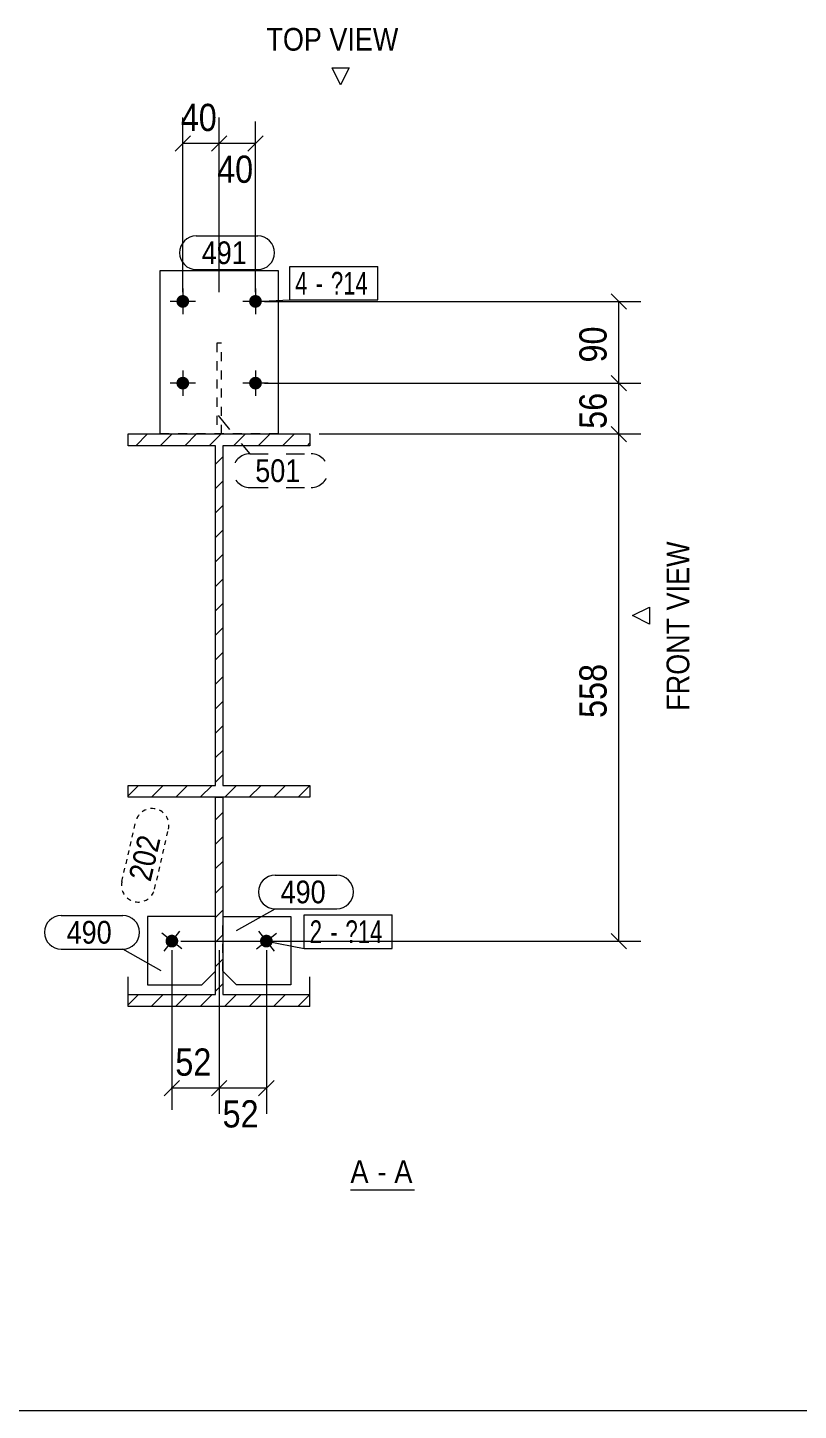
# Model space of a CAD drawing. Header units: millimetres. Extents: x 2 to 1174, y 1 to 825.
# Drawn here: x 559.1 to 644, y 5 to 157.2 of the extents above; entities that cross this region are included whole.
import ezdxf

# ---------------------------------------------------------------- set-up
doc = ezdxf.new("R2010")
doc.units = ezdxf.units.MM
for name, pattern in [('XKITLINE00', [0]), ('XKITLINE01', [4, 1, -1, 1, -1]), ('XKITLINE02', [4, 2, -2]), ('XKITLINE04', [3, 0.5, -0.5, 0.5, -0.5, 0.5, -0.5])]:
    doc.linetypes.add(name, pattern=pattern)
for name, color, linetype, lineweight in [('Bolt', 3, 'Continuous', 0), ('BoltMark', 7, 'Continuous', 0), ('Dimensions', 7, 'Continuous', 0), ('DrawingSheet', 5, 'Continuous', 0), ('OtherObjectType', 7, 'Continuous', 0), ('Part', 2, 'Continuous', 0), ('PartMark', 7, 'Continuous', 0)]:
    doc.layers.add(name, color=color, linetype=linetype, lineweight=lineweight)
doc.styles.add('ARIAL', font='ARIAL.TTF')
doc.styles.add('ARIAL_NARROW', font='ARIALN.TTF')

# ---------------------------------------------------------------- blocks, each defined once
blk = doc.blocks.new('*A3')
at = {"layer": 'Part', "color": 7, "linetype": 'XKITLINE00', "lineweight": 0}
for p, q in [((571.03, 111.19), (572.33, 112.49)), ((573.73, 111.19), (575.03, 112.49)), ((576.42, 111.19), (577.72, 112.49)), ((579.12, 111.19), (580.42, 112.49)), ((581.81, 111.19), (583.11, 112.49)), ((584.51, 111.19), (585.81, 112.49)), ((587.2, 111.19), (588.5, 112.49)), ((589.89, 111.19), (590.21, 111.5)), ((579.81, 109.18), (580.61, 109.98)), ((579.81, 106.49), (580.61, 107.29)), ((579.81, 103.8), (580.61, 104.6)), ((579.81, 101.1), (580.61, 101.9)), ((579.81, 98.41), (580.61, 99.21)), ((579.81, 95.71), (580.61, 96.51)), ((579.81, 93.02), (580.61, 93.82)), ((579.81, 90.33), (580.61, 91.13)), ((579.81, 87.63), (580.61, 88.43)), ((579.81, 84.94), (580.61, 85.74)), ((579.81, 82.24), (580.61, 83.04)), ((579.81, 79.55), (580.61, 80.35)), ((579.81, 76.86), (580.61, 77.66)), ((579.81, 74.16), (580.61, 74.96)), ((570.21, 72.64), (571.35, 73.79)), ((572.75, 72.49), (574.05, 73.79)), ((575.44, 72.49), (576.74, 73.79)), ((578.13, 72.49), (579.43, 73.79)), ((580.83, 72.49), (582.13, 73.79)), ((583.52, 72.49), (584.82, 73.79)), ((586.22, 72.49), (587.52, 73.79)), ((588.91, 72.49), (590.21, 73.79)), ((590.21, 73.79), (590.21, 73.79))]:
    blk.add_line(p, q, dxfattribs=at)
blk = doc.blocks.new('*A4')
at = {"layer": 'Part', "color": 7, "linetype": 'XKITLINE00', "lineweight": 0}
for p, q in [((579.81, 70.02), (580.61, 70.82)), ((579.81, 67.33), (580.61, 68.13)), ((579.81, 64.64), (580.61, 65.44)), ((579.81, 61.94), (580.61, 62.74)), ((579.81, 59.25), (580.61, 60.05)), ((579.81, 56.55), (580.61, 57.35)), ((579.81, 53.86), (580.61, 54.66)), ((579.81, 51.16), (580.61, 51.96)), ((570.21, 49.65), (571.35, 50.79)), ((572.72, 49.46), (574.05, 50.79)), ((575.42, 49.46), (576.74, 50.79)), ((578.11, 49.46), (579.43, 50.79)), ((580.8, 49.46), (582.13, 50.79)), ((583.5, 49.46), (584.82, 50.79)), ((586.19, 49.46), (587.52, 50.79)), ((588.89, 49.46), (590.21, 50.79)), ((590.21, 50.79), (590.21, 50.79))]:
    blk.add_line(p, q, dxfattribs=at)
blk = doc.blocks.new('*A173')
at = {"layer": 'Bolt'}
blk.add_hatch(color=3, dxfattribs=at).paths.add_polyline_path([(574.55, 56.13), (574.53, 56.15), (574.5, 56.17), (574.48, 56.2), (574.46, 56.23), (574.44, 56.25), (574.42, 56.28), (574.4, 56.31), (574.39, 56.34), (574.37, 56.37), (574.36, 56.4), (574.35, 56.44), (574.34, 56.47), (574.33, 56.5), (574.32, 56.54), (574.32, 56.57), (574.31, 56.6), (574.31, 56.64), (574.31, 56.67), (574.31, 56.71), (574.32, 56.74), (574.32, 56.78), (574.33, 56.81), (574.34, 56.84), (574.35, 56.88), (574.36, 56.91), (574.37, 56.94), (574.38, 56.97), (574.4, 57), (574.42, 57.03), (574.44, 57.06), (574.46, 57.09), (574.48, 57.11), (574.5, 57.14), (574.53, 57.16), (574.55, 57.19), (574.58, 57.21), (574.61, 57.23), (574.64, 57.25), (574.66, 57.27), (574.69, 57.28), (574.73, 57.3), (574.76, 57.31), (574.79, 57.32), (574.82, 57.33), (574.86, 57.34), (574.89, 57.35), (574.92, 57.35), (574.96, 57.36), (574.99, 57.36), (575.03, 57.36), (575.06, 57.36), (575.1, 57.35), (575.13, 57.35), (575.16, 57.34), (575.2, 57.33), (575.23, 57.32), (575.26, 57.31), (575.29, 57.3), (575.32, 57.28), (575.35, 57.27), (575.38, 57.25), (575.41, 57.23), (575.44, 57.21), (575.47, 57.19), (575.49, 57.17), (575.52, 57.14), (575.54, 57.12), (575.56, 57.09), (575.58, 57.06), (575.6, 57.03), (575.62, 57), (575.64, 56.97), (575.65, 56.94), (575.66, 56.91), (575.67, 56.88), (575.68, 56.85), (575.69, 56.81), (575.7, 56.78), (575.71, 56.74), (575.71, 56.71), (575.71, 56.68), (575.71, 56.64), (575.71, 56.61), (575.71, 56.57), (575.7, 56.54), (575.69, 56.51), (575.69, 56.47), (575.68, 56.44), (575.66, 56.41), (575.65, 56.37), (575.64, 56.34), (575.62, 56.31), (575.6, 56.28), (575.58, 56.26), (575.56, 56.23), (575.54, 56.2), (575.52, 56.18), (575.49, 56.15), (575.47, 56.13), (575.44, 56.11), (575.41, 56.09), (575.39, 56.07), (575.36, 56.05), (575.33, 56.03), (575.3, 56.02), (575.26, 56), (575.23, 55.99), (575.2, 55.98), (575.17, 55.97), (575.13, 55.97), (575.1, 55.96), (575.06, 55.96), (575.03, 55.96), (574.99, 55.96), (574.96, 55.96), (574.93, 55.96), (574.89, 55.97), (574.86, 55.97), (574.83, 55.98), (574.79, 55.99), (574.76, 56), (574.73, 56.02), (574.7, 56.03), (574.67, 56.05), (574.64, 56.07), (574.61, 56.08), (574.58, 56.1)], flags=17)
at = {"layer": 'Bolt', "color": 3, "linetype": 'XKITLINE00', "lineweight": 0}
for p, q in [((576.12, 55.8), (573.91, 57.52)), ((574.15, 55.55), (575.87, 57.76))]:
    blk.add_line(p, q, dxfattribs=at)
blk = doc.blocks.new('*A174')
at = {"layer": 'Bolt'}
blk.add_hatch(color=3, dxfattribs=at).paths.add_polyline_path([(585.01, 57.23), (585.04, 57.25), (585.07, 57.27), (585.1, 57.28), (585.13, 57.3), (585.16, 57.31), (585.19, 57.32), (585.23, 57.33), (585.26, 57.34), (585.29, 57.35), (585.33, 57.35), (585.36, 57.36), (585.39, 57.36), (585.43, 57.36), (585.46, 57.36), (585.5, 57.35), (585.53, 57.35), (585.57, 57.34), (585.6, 57.33), (585.63, 57.32), (585.66, 57.31), (585.7, 57.3), (585.73, 57.28), (585.76, 57.27), (585.79, 57.25), (585.81, 57.23), (585.84, 57.21), (585.87, 57.19), (585.89, 57.16), (585.92, 57.14), (585.94, 57.11), (585.96, 57.09), (585.98, 57.06), (586, 57.03), (586.02, 57), (586.04, 56.97), (586.05, 56.94), (586.06, 56.91), (586.08, 56.88), (586.09, 56.84), (586.09, 56.81), (586.1, 56.78), (586.11, 56.74), (586.11, 56.71), (586.11, 56.67), (586.11, 56.64), (586.11, 56.6), (586.11, 56.57), (586.1, 56.54), (586.09, 56.5), (586.08, 56.47), (586.07, 56.44), (586.06, 56.4), (586.05, 56.37), (586.04, 56.34), (586.02, 56.31), (586, 56.28), (585.98, 56.25), (585.96, 56.23), (585.94, 56.2), (585.92, 56.17), (585.89, 56.15), (585.87, 56.13), (585.84, 56.1), (585.81, 56.08), (585.78, 56.07), (585.75, 56.05), (585.72, 56.03), (585.69, 56.02), (585.66, 56), (585.63, 55.99), (585.6, 55.98), (585.56, 55.97), (585.53, 55.97), (585.5, 55.96), (585.46, 55.96), (585.43, 55.96), (585.39, 55.96), (585.36, 55.96), (585.32, 55.96), (585.29, 55.97), (585.26, 55.97), (585.22, 55.98), (585.19, 55.99), (585.16, 56), (585.13, 56.02), (585.09, 56.03), (585.06, 56.05), (585.04, 56.07), (585.01, 56.09), (584.98, 56.11), (584.95, 56.13), (584.93, 56.15), (584.9, 56.18), (584.88, 56.2), (584.86, 56.23), (584.84, 56.26), (584.82, 56.28), (584.8, 56.31), (584.78, 56.34), (584.77, 56.37), (584.76, 56.41), (584.75, 56.44), (584.74, 56.47), (584.73, 56.51), (584.72, 56.54), (584.72, 56.57), (584.71, 56.61), (584.71, 56.64), (584.71, 56.68), (584.71, 56.71), (584.72, 56.74), (584.72, 56.78), (584.73, 56.81), (584.74, 56.85), (584.75, 56.88), (584.76, 56.91), (584.77, 56.94), (584.79, 56.97), (584.8, 57), (584.82, 57.03), (584.84, 57.06), (584.86, 57.09), (584.88, 57.12), (584.9, 57.14), (584.93, 57.17), (584.95, 57.19), (584.98, 57.21)], flags=17)
at = {"layer": 'Bolt', "color": 3, "linetype": 'XKITLINE00', "lineweight": 0}
for p, q in [((584.31, 55.8), (586.52, 57.52)), ((584.55, 57.76), (586.27, 55.55))]:
    blk.add_line(p, q, dxfattribs=at)
blk = doc.blocks.new('*A175')
at = {"layer": 'Bolt'}
for points in [[(576.91, 127.05), (576.91, 127.02), (576.9, 126.98), (576.9, 126.95), (576.89, 126.92), (576.88, 126.88), (576.87, 126.85), (576.86, 126.82), (576.84, 126.79), (576.83, 126.76), (576.81, 126.73), (576.79, 126.7), (576.77, 126.67), (576.75, 126.64), (576.73, 126.62), (576.71, 126.59), (576.68, 126.57), (576.65, 126.54), (576.63, 126.52), (576.6, 126.5), (576.57, 126.49), (576.54, 126.47), (576.51, 126.45), (576.48, 126.44), (576.45, 126.43), (576.41, 126.42), (576.38, 126.41), (576.35, 126.4), (576.31, 126.39), (576.28, 126.39), (576.24, 126.39), (576.21, 126.39), (576.18, 126.39), (576.14, 126.39), (576.11, 126.39), (576.07, 126.4), (576.04, 126.41), (576.01, 126.42), (575.97, 126.43), (575.94, 126.44), (575.91, 126.45), (575.88, 126.47), (575.85, 126.49), (575.82, 126.5), (575.79, 126.52), (575.77, 126.54), (575.74, 126.57), (575.72, 126.59), (575.69, 126.62), (575.67, 126.64), (575.65, 126.67), (575.63, 126.7), (575.61, 126.73), (575.59, 126.76), (575.58, 126.79), (575.56, 126.82), (575.55, 126.85), (575.54, 126.88), (575.53, 126.92), (575.52, 126.95), (575.52, 126.98), (575.51, 127.02), (575.51, 127.05), (575.51, 127.09), (575.51, 127.12), (575.51, 127.15), (575.52, 127.19), (575.52, 127.22), (575.53, 127.26), (575.54, 127.29), (575.55, 127.32), (575.56, 127.35), (575.58, 127.38), (575.59, 127.42), (575.61, 127.45), (575.63, 127.47), (575.65, 127.5), (575.67, 127.53), (575.69, 127.56), (575.72, 127.58), (575.74, 127.6), (575.77, 127.63), (575.79, 127.65), (575.82, 127.67), (575.85, 127.69), (575.88, 127.7), (575.91, 127.72), (575.94, 127.73), (575.97, 127.74), (576.01, 127.76), (576.04, 127.76), (576.07, 127.77), (576.11, 127.78), (576.14, 127.78), (576.18, 127.78), (576.21, 127.79), (576.24, 127.78), (576.28, 127.78), (576.31, 127.78), (576.35, 127.77), (576.38, 127.76), (576.41, 127.76), (576.45, 127.74), (576.48, 127.73), (576.51, 127.72), (576.54, 127.7), (576.57, 127.69), (576.6, 127.67), (576.63, 127.65), (576.65, 127.63), (576.68, 127.6), (576.71, 127.58), (576.73, 127.56), (576.75, 127.53), (576.77, 127.5), (576.79, 127.47), (576.81, 127.45), (576.83, 127.42), (576.84, 127.38), (576.86, 127.35), (576.87, 127.32), (576.88, 127.29), (576.89, 127.26), (576.9, 127.22), (576.9, 127.19), (576.91, 127.15), (576.91, 127.12), (576.91, 127.09)], [(584.91, 127.05), (584.91, 127.02), (584.9, 126.98), (584.9, 126.95), (584.89, 126.92), (584.88, 126.88), (584.87, 126.85), (584.86, 126.82), (584.84, 126.79), (584.83, 126.76), (584.81, 126.73), (584.79, 126.7), (584.77, 126.67), (584.75, 126.64), (584.73, 126.62), (584.71, 126.59), (584.68, 126.57), (584.65, 126.54), (584.63, 126.52), (584.6, 126.5), (584.57, 126.49), (584.54, 126.47), (584.51, 126.45), (584.48, 126.44), (584.45, 126.43), (584.41, 126.42), (584.38, 126.41), (584.35, 126.4), (584.31, 126.39), (584.28, 126.39), (584.24, 126.39), (584.21, 126.39), (584.18, 126.39), (584.14, 126.39), (584.11, 126.39), (584.07, 126.4), (584.04, 126.41), (584.01, 126.42), (583.97, 126.43), (583.94, 126.44), (583.91, 126.45), (583.88, 126.47), (583.85, 126.49), (583.82, 126.5), (583.79, 126.52), (583.77, 126.54), (583.74, 126.57), (583.72, 126.59), (583.69, 126.62), (583.67, 126.64), (583.65, 126.67), (583.63, 126.7), (583.61, 126.73), (583.59, 126.76), (583.58, 126.79), (583.56, 126.82), (583.55, 126.85), (583.54, 126.88), (583.53, 126.92), (583.52, 126.95), (583.52, 126.98), (583.51, 127.02), (583.51, 127.05), (583.51, 127.09), (583.51, 127.12), (583.51, 127.15), (583.52, 127.19), (583.52, 127.22), (583.53, 127.26), (583.54, 127.29), (583.55, 127.32), (583.56, 127.35), (583.58, 127.38), (583.59, 127.42), (583.61, 127.45), (583.63, 127.47), (583.65, 127.5), (583.67, 127.53), (583.69, 127.56), (583.72, 127.58), (583.74, 127.6), (583.77, 127.63), (583.79, 127.65), (583.82, 127.67), (583.85, 127.69), (583.88, 127.7), (583.91, 127.72), (583.94, 127.73), (583.97, 127.74), (584.01, 127.76), (584.04, 127.76), (584.07, 127.77), (584.11, 127.78), (584.14, 127.78), (584.18, 127.78), (584.21, 127.79), (584.24, 127.78), (584.28, 127.78), (584.31, 127.78), (584.35, 127.77), (584.38, 127.76), (584.41, 127.76), (584.45, 127.74), (584.48, 127.73), (584.51, 127.72), (584.54, 127.7), (584.57, 127.69), (584.6, 127.67), (584.63, 127.65), (584.65, 127.63), (584.68, 127.6), (584.71, 127.58), (584.73, 127.56), (584.75, 127.53), (584.77, 127.5), (584.79, 127.47), (584.81, 127.45), (584.83, 127.42), (584.84, 127.38), (584.86, 127.35), (584.87, 127.32), (584.88, 127.29), (584.89, 127.26), (584.9, 127.22), (584.9, 127.19), (584.91, 127.15), (584.91, 127.12), (584.91, 127.09)], [(576.91, 118.05), (576.91, 118.02), (576.9, 117.98), (576.9, 117.95), (576.89, 117.92), (576.88, 117.88), (576.87, 117.85), (576.86, 117.82), (576.84, 117.79), (576.83, 117.76), (576.81, 117.73), (576.79, 117.7), (576.77, 117.67), (576.75, 117.64), (576.73, 117.62), (576.71, 117.59), (576.68, 117.57), (576.65, 117.54), (576.63, 117.52), (576.6, 117.5), (576.57, 117.49), (576.54, 117.47), (576.51, 117.45), (576.48, 117.44), (576.45, 117.43), (576.41, 117.42), (576.38, 117.41), (576.35, 117.4), (576.31, 117.39), (576.28, 117.39), (576.24, 117.39), (576.21, 117.39), (576.18, 117.39), (576.14, 117.39), (576.11, 117.39), (576.07, 117.4), (576.04, 117.41), (576.01, 117.42), (575.97, 117.43), (575.94, 117.44), (575.91, 117.45), (575.88, 117.47), (575.85, 117.49), (575.82, 117.5), (575.79, 117.52), (575.77, 117.54), (575.74, 117.57), (575.72, 117.59), (575.69, 117.62), (575.67, 117.64), (575.65, 117.67), (575.63, 117.7), (575.61, 117.73), (575.59, 117.76), (575.58, 117.79), (575.56, 117.82), (575.55, 117.85), (575.54, 117.88), (575.53, 117.92), (575.52, 117.95), (575.52, 117.98), (575.51, 118.02), (575.51, 118.05), (575.51, 118.09), (575.51, 118.12), (575.51, 118.15), (575.52, 118.19), (575.52, 118.22), (575.53, 118.26), (575.54, 118.29), (575.55, 118.32), (575.56, 118.35), (575.58, 118.38), (575.59, 118.42), (575.61, 118.45), (575.63, 118.47), (575.65, 118.5), (575.67, 118.53), (575.69, 118.56), (575.72, 118.58), (575.74, 118.6), (575.77, 118.63), (575.79, 118.65), (575.82, 118.67), (575.85, 118.69), (575.88, 118.7), (575.91, 118.72), (575.94, 118.73), (575.97, 118.74), (576.01, 118.76), (576.04, 118.76), (576.07, 118.77), (576.11, 118.78), (576.14, 118.78), (576.18, 118.78), (576.21, 118.79), (576.24, 118.78), (576.28, 118.78), (576.31, 118.78), (576.35, 118.77), (576.38, 118.76), (576.41, 118.76), (576.45, 118.74), (576.48, 118.73), (576.51, 118.72), (576.54, 118.7), (576.57, 118.69), (576.6, 118.67), (576.63, 118.65), (576.65, 118.63), (576.68, 118.6), (576.71, 118.58), (576.73, 118.56), (576.75, 118.53), (576.77, 118.5), (576.79, 118.47), (576.81, 118.45), (576.83, 118.42), (576.84, 118.38), (576.86, 118.35), (576.87, 118.32), (576.88, 118.29), (576.89, 118.26), (576.9, 118.22), (576.9, 118.19), (576.91, 118.15), (576.91, 118.12), (576.91, 118.09)], [(584.91, 118.05), (584.91, 118.02), (584.9, 117.98), (584.9, 117.95), (584.89, 117.92), (584.88, 117.88), (584.87, 117.85), (584.86, 117.82), (584.84, 117.79), (584.83, 117.76), (584.81, 117.73), (584.79, 117.7), (584.77, 117.67), (584.75, 117.64), (584.73, 117.62), (584.71, 117.59), (584.68, 117.57), (584.65, 117.54), (584.63, 117.52), (584.6, 117.5), (584.57, 117.49), (584.54, 117.47), (584.51, 117.45), (584.48, 117.44), (584.45, 117.43), (584.41, 117.42), (584.38, 117.41), (584.35, 117.4), (584.31, 117.39), (584.28, 117.39), (584.24, 117.39), (584.21, 117.39), (584.18, 117.39), (584.14, 117.39), (584.11, 117.39), (584.07, 117.4), (584.04, 117.41), (584.01, 117.42), (583.97, 117.43), (583.94, 117.44), (583.91, 117.45), (583.88, 117.47), (583.85, 117.49), (583.82, 117.5), (583.79, 117.52), (583.77, 117.54), (583.74, 117.57), (583.72, 117.59), (583.69, 117.62), (583.67, 117.64), (583.65, 117.67), (583.63, 117.7), (583.61, 117.73), (583.59, 117.76), (583.58, 117.79), (583.56, 117.82), (583.55, 117.85), (583.54, 117.88), (583.53, 117.92), (583.52, 117.95), (583.52, 117.98), (583.51, 118.02), (583.51, 118.05), (583.51, 118.09), (583.51, 118.12), (583.51, 118.15), (583.52, 118.19), (583.52, 118.22), (583.53, 118.26), (583.54, 118.29), (583.55, 118.32), (583.56, 118.35), (583.58, 118.38), (583.59, 118.42), (583.61, 118.45), (583.63, 118.47), (583.65, 118.5), (583.67, 118.53), (583.69, 118.56), (583.72, 118.58), (583.74, 118.6), (583.77, 118.63), (583.79, 118.65), (583.82, 118.67), (583.85, 118.69), (583.88, 118.7), (583.91, 118.72), (583.94, 118.73), (583.97, 118.74), (584.01, 118.76), (584.04, 118.76), (584.07, 118.77), (584.11, 118.78), (584.14, 118.78), (584.18, 118.78), (584.21, 118.79), (584.24, 118.78), (584.28, 118.78), (584.31, 118.78), (584.35, 118.77), (584.38, 118.76), (584.41, 118.76), (584.45, 118.74), (584.48, 118.73), (584.51, 118.72), (584.54, 118.7), (584.57, 118.69), (584.6, 118.67), (584.63, 118.65), (584.65, 118.63), (584.68, 118.6), (584.71, 118.58), (584.73, 118.56), (584.75, 118.53), (584.77, 118.5), (584.79, 118.47), (584.81, 118.45), (584.83, 118.42), (584.84, 118.38), (584.86, 118.35), (584.87, 118.32), (584.88, 118.29), (584.89, 118.26), (584.9, 118.22), (584.9, 118.19), (584.91, 118.15), (584.91, 118.12), (584.91, 118.09)]]:
    blk.add_hatch(color=3, dxfattribs=at).paths.add_polyline_path(points, flags=17)
at = {"layer": 'Bolt', "color": 3, "linetype": 'XKITLINE00', "lineweight": 0}
for p, q in [((576.21, 128.49), (576.21, 125.69)), ((584.21, 128.49), (584.21, 125.69)), ((577.61, 127.09), (574.81, 127.09)), ((585.61, 127.09), (582.81, 127.09)), ((576.21, 119.49), (576.21, 116.69)), ((584.21, 119.49), (584.21, 116.69)), ((577.61, 118.09), (574.81, 118.09)), ((585.61, 118.09), (582.81, 118.09))]:
    blk.add_line(p, q, dxfattribs=at)
blk = doc.blocks.new('*A176')
at = {"layer": 'Part', "color": 2, "linetype": 'XKITLINE00', "lineweight": 0}
for p, q in [((570.21, 111.19), (570.21, 112.49)), ((570.21, 112.49), (590.21, 112.49)), ((579.81, 111.19), (570.21, 111.19)), ((579.81, 73.79), (579.81, 111.19)), ((590.21, 111.19), (580.61, 111.19)), ((580.61, 111.19), (580.61, 73.79)), ((590.21, 112.49), (590.21, 111.19)), ((570.21, 72.49), (570.21, 73.79)), ((570.21, 73.79), (579.81, 73.79)), ((580.61, 73.79), (590.21, 73.79)), ((590.21, 73.79), (590.21, 72.49)), ((590.21, 72.49), (570.21, 72.49))]:
    blk.add_line(p, q, dxfattribs=at)
blk = doc.blocks.new('*A177')
at = {"layer": 'Part', "color": 2, "linetype": 'XKITLINE00', "lineweight": 0}
for p, q in [((579.81, 59.36), (572.31, 59.36)), ((572.31, 59.36), (572.31, 51.86)), ((578.31, 51.86), (579.81, 53.36)), ((572.31, 51.86), (578.31, 51.86))]:
    blk.add_line(p, q, dxfattribs=at)
at = {"layer": 'Part', "color": 7, "linetype": 'XKITLINE01', "lineweight": 0}
blk.add_line((579.81, 53.36), (579.81, 59.36), dxfattribs=at)
blk = doc.blocks.new('*A178')
at = {"layer": 'Part', "color": 2, "linetype": 'XKITLINE00', "lineweight": 0}
for p, q in [((580.61, 59.36), (588.11, 59.36)), ((588.11, 59.36), (588.11, 51.86)), ((582.11, 51.86), (580.61, 53.36)), ((588.11, 51.86), (582.11, 51.86))]:
    blk.add_line(p, q, dxfattribs=at)
at = {"layer": 'Part', "color": 7, "linetype": 'XKITLINE01', "lineweight": 0}
blk.add_line((580.61, 53.36), (580.61, 59.36), dxfattribs=at)
blk = doc.blocks.new('*A179')
at = {"layer": 'Part', "color": 7, "linetype": 'XKITLINE01', "lineweight": 0}
for p, q in [((580.46, 122.49), (579.96, 122.49)), ((579.96, 122.49), (579.96, 112.49)), ((580.46, 112.49), (580.46, 122.49)), ((579.96, 112.49), (580.46, 112.49))]:
    blk.add_line(p, q, dxfattribs=at)
blk = doc.blocks.new('*A180')
at = {"layer": 'Part', "color": 2, "linetype": 'XKITLINE00', "lineweight": 0}
for p, q in [((573.71, 112.49), (573.71, 130.49)), ((573.71, 130.49), (586.71, 130.49)), ((586.71, 130.49), (586.71, 112.49))]:
    blk.add_line(p, q, dxfattribs=at)
at = {"layer": 'Part', "color": 7, "linetype": 'XKITLINE01', "lineweight": 0}
blk.add_line((586.71, 112.49), (573.71, 112.49), dxfattribs=at)
blk = doc.blocks.new('*A181')
at = {"layer": 'Part', "color": 2, "linetype": 'XKITLINE00', "lineweight": 0}
for p, q in [((579.81, 50.79), (579.81, 72.49)), ((579.81, 72.49), (580.61, 72.49)), ((580.61, 72.49), (580.61, 72.49)), ((580.61, 72.49), (580.61, 50.79)), ((570.21, 49.46), (570.21, 52.73)), ((590.21, 49.46), (590.21, 52.73)), ((570.21, 50.79), (579.81, 50.79)), ((580.61, 50.79), (590.21, 50.79)), ((590.21, 49.46), (570.21, 49.46))]:
    blk.add_line(p, q, dxfattribs=at)
blk = doc.blocks.new('*A182')
at = {"layer": 'DrawingSheet', "color": 5, "linetype": 'XKITLINE00', "lineweight": 0}
blk.add_line((5, 5), (1174, 5), dxfattribs=at)
blk = doc.blocks.new('*A400')
at = {"layer": 'Dimensions', "color": 7, "linetype": 'XKITLINE00', "lineweight": 0}
for p, q in [((575.01, 55.66), (575.01, 38.09)), ((580.21, 55.66), (580.21, 38.09)), ((575.86, 41.33), (574.16, 39.64)), ((581.06, 41.33), (579.36, 39.64)), ((575.01, 40.49), (580.21, 40.49))]:
    blk.add_line(p, q, dxfattribs=at)
at = {"layer": 'Dimensions', "color": 3}
for p in [(575.01, 40.49), (580.21, 40.49)]:
    blk.add_point(p, dxfattribs=at)
at = {"layer": 'Dimensions', "color": 3, "style": 'ARIAL', "width": 0.85}
blk.add_text('52', height=3, dxfattribs=at).set_placement((575.39, 41.84))
blk = doc.blocks.new('*A401')
at = {"layer": 'Dimensions', "color": 7, "linetype": 'XKITLINE00', "lineweight": 0}
for p, q in [((580.21, 55.66), (580.21, 37.64)), ((585.41, 55.66), (585.41, 37.64)), ((581.06, 41.33), (579.36, 39.64)), ((586.26, 41.33), (584.56, 39.64)), ((580.21, 40.49), (585.41, 40.49))]:
    blk.add_line(p, q, dxfattribs=at)
at = {"layer": 'Dimensions', "color": 3}
for p in [(580.21, 40.49), (585.41, 40.49)]:
    blk.add_point(p, dxfattribs=at)
at = {"layer": 'Dimensions', "color": 3, "style": 'ARIAL', "width": 0.85}
blk.add_text('52', height=3, dxfattribs=at).set_placement((580.59, 36.14))
blk = doc.blocks.new('*A402')
at = {"layer": 'Dimensions', "color": 7, "linetype": 'XKITLINE00', "lineweight": 0}
for p, q in [((576.21, 128.09), (576.21, 147.34)), ((580.21, 128.09), (580.21, 147.34)), ((577.06, 145.33), (575.36, 143.64)), ((581.06, 145.33), (579.36, 143.64)), ((576.21, 144.49), (580.21, 144.49))]:
    blk.add_line(p, q, dxfattribs=at)
at = {"layer": 'Dimensions', "color": 3}
for p in [(576.21, 144.49), (580.21, 144.49)]:
    blk.add_point(p, dxfattribs=at)
at = {"layer": 'Dimensions', "color": 3, "style": 'ARIAL', "width": 0.85}
blk.add_text('40', height=3, dxfattribs=at).set_placement((575.99, 145.84))
blk = doc.blocks.new('*A403')
at = {"layer": 'Dimensions', "color": 7, "linetype": 'XKITLINE00', "lineweight": 0}
for p, q in [((580.21, 128.09), (580.21, 146.89)), ((584.21, 128.09), (584.21, 146.89)), ((581.06, 145.33), (579.36, 143.64)), ((585.06, 145.33), (583.36, 143.64)), ((580.21, 144.49), (584.21, 144.49))]:
    blk.add_line(p, q, dxfattribs=at)
at = {"layer": 'Dimensions', "color": 3}
for p in [(580.21, 144.49), (584.21, 144.49)]:
    blk.add_point(p, dxfattribs=at)
at = {"layer": 'Dimensions', "color": 3, "style": 'ARIAL', "width": 0.85}
blk.add_text('40', height=3, dxfattribs=at).set_placement((579.99, 140.14))
blk = doc.blocks.new('*A404')
at = {"layer": 'Dimensions', "color": 7, "linetype": 'XKITLINE00', "lineweight": 0}
for p, q in [((623.36, 113.33), (625.06, 111.64)), ((591.21, 112.49), (626.61, 112.49)), ((624.21, 56.66), (624.21, 112.49)), ((576.01, 56.66), (626.61, 56.66)), ((623.36, 57.51), (625.06, 55.81))]:
    blk.add_line(p, q, dxfattribs=at)
at = {"layer": 'Dimensions', "color": 3}
for p in [(624.21, 112.49), (624.21, 56.66)]:
    blk.add_point(p, dxfattribs=at)
at = {"layer": 'Dimensions', "color": 3, "style": 'ARIAL', "width": 0.85}
blk.add_text('558', height=3, rotation=90.0002, dxfattribs=at).set_placement((622.86, 81.23))
blk = doc.blocks.new('*A405')
at = {"layer": 'Dimensions', "color": 7, "linetype": 'XKITLINE00', "lineweight": 0}
for p, q in [((623.36, 118.93), (625.06, 117.24)), ((585.21, 118.09), (626.61, 118.09)), ((624.21, 112.49), (624.21, 118.09)), ((623.36, 113.33), (625.06, 111.64)), ((591.21, 112.49), (626.61, 112.49))]:
    blk.add_line(p, q, dxfattribs=at)
at = {"layer": 'Dimensions', "color": 3}
for p in [(624.21, 118.09), (624.21, 112.49)]:
    blk.add_point(p, dxfattribs=at)
at = {"layer": 'Dimensions', "color": 3, "style": 'ARIAL', "width": 0.85}
blk.add_text('56', height=3, rotation=90.0002, dxfattribs=at).set_placement((622.86, 113.06))
blk = doc.blocks.new('*A406')
at = {"layer": 'Dimensions', "color": 7, "linetype": 'XKITLINE00', "lineweight": 0}
for p, q in [((623.36, 127.93), (625.06, 126.24)), ((585.21, 127.09), (626.61, 127.09)), ((624.21, 118.09), (624.21, 127.09)), ((623.36, 118.93), (625.06, 117.24)), ((585.21, 118.09), (626.61, 118.09))]:
    blk.add_line(p, q, dxfattribs=at)
at = {"layer": 'Dimensions', "color": 3}
for p in [(624.21, 127.09), (624.21, 118.09)]:
    blk.add_point(p, dxfattribs=at)
at = {"layer": 'Dimensions', "color": 3, "style": 'ARIAL', "width": 0.85}
blk.add_text('90', height=3, rotation=90.0002, dxfattribs=at).set_placement((622.86, 120.36))
blk = doc.blocks.new('*A407')
at = {"layer": 'BoltMark', "color": 7, "linetype": 'XKITLINE00', "lineweight": 0}
for p, q in [((589.58, 59.54), (599.27, 59.54)), ((589.58, 55.84), (589.58, 59.54)), ((599.27, 55.84), (599.27, 59.54)), ((585.41, 56.66), (589.58, 55.84)), ((589.58, 55.84), (599.27, 55.84))]:
    blk.add_line(p, q, dxfattribs=at)
at = {"layer": 'BoltMark', "color": 3, "style": 'ARIAL_NARROW', "width": 0.85}
for s, p in [('2', (590.18, 56.44)), ('?14', (594.11, 56.44)), ('-', (592.45, 56.44))]:
    blk.add_text(s, height=2.5, dxfattribs=at).set_placement(p)
blk = doc.blocks.new('*A408')
at = {"layer": 'BoltMark', "color": 7, "linetype": 'XKITLINE00', "lineweight": 0}
for p, q in [((587.98, 130.94), (597.67, 130.94)), ((587.98, 127.24), (587.98, 130.94)), ((597.67, 127.24), (597.67, 130.94)), ((584.21, 127.09), (587.98, 127.24)), ((587.98, 127.24), (597.67, 127.24))]:
    blk.add_line(p, q, dxfattribs=at)
at = {"layer": 'BoltMark', "color": 3, "style": 'ARIAL_NARROW', "width": 0.85}
for s, p in [('4', (588.58, 127.84)), ('?14', (592.51, 127.84)), ('-', (590.85, 127.84))]:
    blk.add_text(s, height=2.5, dxfattribs=at).set_placement(p)
blk = doc.blocks.new('*A409')
at = {"layer": 'PartMark', "color": 7, "linetype": 'XKITLINE00', "lineweight": 0}
for p, q in [((562.83, 59.48), (569.6, 59.48)), ((562.83, 55.78), (569.6, 55.78)), ((573.84, 53.39), (569.6, 55.78))]:
    blk.add_line(p, q, dxfattribs=at)
for centre, start, end in [((562.83, 57.63), 90, 270), ((569.6, 57.63), 270, 90)]:
    blk.add_arc(centre, 1.85, start, end, dxfattribs=at)
at = {"layer": 'PartMark', "color": 3, "style": 'ARIAL', "width": 0.85}
blk.add_text('490', height=2.5, dxfattribs=at).set_placement((563.43, 56.38))
blk = doc.blocks.new('*A410')
at = {"layer": 'PartMark', "color": 7, "linetype": 'XKITLINE00', "lineweight": 0}
for p, q in [((586.38, 63.92), (593.15, 63.92)), ((582.14, 57.83), (586.38, 60.22)), ((586.38, 60.22), (593.15, 60.22))]:
    blk.add_line(p, q, dxfattribs=at)
for centre, start, end in [((586.38, 62.07), 90, 270), ((593.15, 62.07), 270, 90)]:
    blk.add_arc(centre, 1.85, start, end, dxfattribs=at)
at = {"layer": 'PartMark', "color": 3, "style": 'ARIAL', "width": 0.85}
blk.add_text('490', height=2.5, dxfattribs=at).set_placement((586.98, 60.82))
blk = doc.blocks.new('*A411')
at = {"layer": 'PartMark', "color": 7, "linetype": 'XKITLINE02', "lineweight": 0}
for p, q in [((580.09, 114.51), (583.59, 110.3)), ((583.59, 110.3), (590.35, 110.3)), ((583.59, 106.6), (590.35, 106.6))]:
    blk.add_line(p, q, dxfattribs=at)
for centre, start, end in [((583.59, 108.45), 90, 270), ((590.35, 108.45), 270, 90)]:
    blk.add_arc(centre, 1.85, start, end, dxfattribs=at)
at = {"layer": 'PartMark', "color": 3, "style": 'ARIAL', "width": 0.85}
blk.add_text('501', height=2.5, dxfattribs=at).set_placement((584.19, 107.2))
blk = doc.blocks.new('*A412')
at = {"layer": 'PartMark', "color": 7, "linetype": 'XKITLINE00', "lineweight": 0}
for p, q in [((577.7, 134.29), (584.46, 134.29)), ((577.7, 130.59), (584.46, 130.59))]:
    blk.add_line(p, q, dxfattribs=at)
for centre, start, end in [((577.7, 132.44), 90, 270), ((584.46, 132.44), 270, 90)]:
    blk.add_arc(centre, 1.85, start, end, dxfattribs=at)
at = {"layer": 'PartMark', "color": 3, "style": 'ARIAL', "width": 0.85}
blk.add_text('491', height=2.5, dxfattribs=at).set_placement((578.3, 131.19))
blk = doc.blocks.new('*A413')
at = {"layer": 'PartMark', "color": 7, "linetype": 'XKITLINE04', "lineweight": 0}
for p, q in [((569.51, 63.23), (571.04, 69.82)), ((573.11, 62.39), (574.64, 68.98))]:
    blk.add_line(p, q, dxfattribs=at)
for centre, start, end in [((572.84, 69.4), 346.9143, 166.9143), ((571.31, 62.81), 166.9143, 346.9143)]:
    blk.add_arc(centre, 1.85, start, end, dxfattribs=at)
at = {"layer": 'PartMark', "color": 3, "style": 'ARIAL', "width": 0.85}
blk.add_text('202', height=2.5, rotation=76.9139, dxfattribs=at).set_placement((572.66, 63.11))
blk = doc.blocks.new('*A414')
at = {"layer": 'OtherObjectType', "color": 7, "linetype": 'XKITLINE00', "lineweight": 0}
for p, q in [((593.57, 150.94), (592.64, 152.81)), ((592.64, 152.81), (594.51, 152.81)), ((594.51, 152.81), (593.57, 150.94)), ((593.57, 150.94), (593.57, 150.94)), ((625.71, 92.49), (627.59, 93.42)), ((627.59, 93.42), (627.59, 91.55)), ((627.59, 91.55), (625.71, 92.49)), ((625.71, 92.49), (625.71, 92.49)), ((594.67, 29.29), (601.73, 29.29))]:
    blk.add_line(p, q, dxfattribs=at)
at = {"layer": 'OtherObjectType', "color": 7, "style": 'ARIAL', "width": 0.85}
for s, p in [('TOP VIEW', (585.42, 154.69)), ('A', (594.67, 30.04)), ('A', (599.5, 30.04)), ('-', (597.64, 30.04))]:
    blk.add_text(s, height=2.5, dxfattribs=at).set_placement(p)
blk.add_text('FRONT VIEW', height=2.5, rotation=90, dxfattribs=at).set_placement((631.96, 82.02))

msp = doc.modelspace()

# ---------------------------------------------------------------- block references
at = {"lineweight": 0}
for name in ['*A182', '*A402', '*A403', '*A412', '*A408', '*A180', '*A175', '*A406', '*A179', '*A405', '*A411', '*A404', '*A3', '*A176', '*A181', '*A413', '*A4', '*A410', '*A409', '*A407', '*A177', '*A178', '*A173', '*A174', '*A400', '*A401']:
    msp.add_blockref(name, (0, 0), dxfattribs=at)
at = {"layer": 'OtherObjectType', "lineweight": 0}
msp.add_blockref('*A414', (0, 0), dxfattribs=at)

doc.saveas('drawing.dxf')
